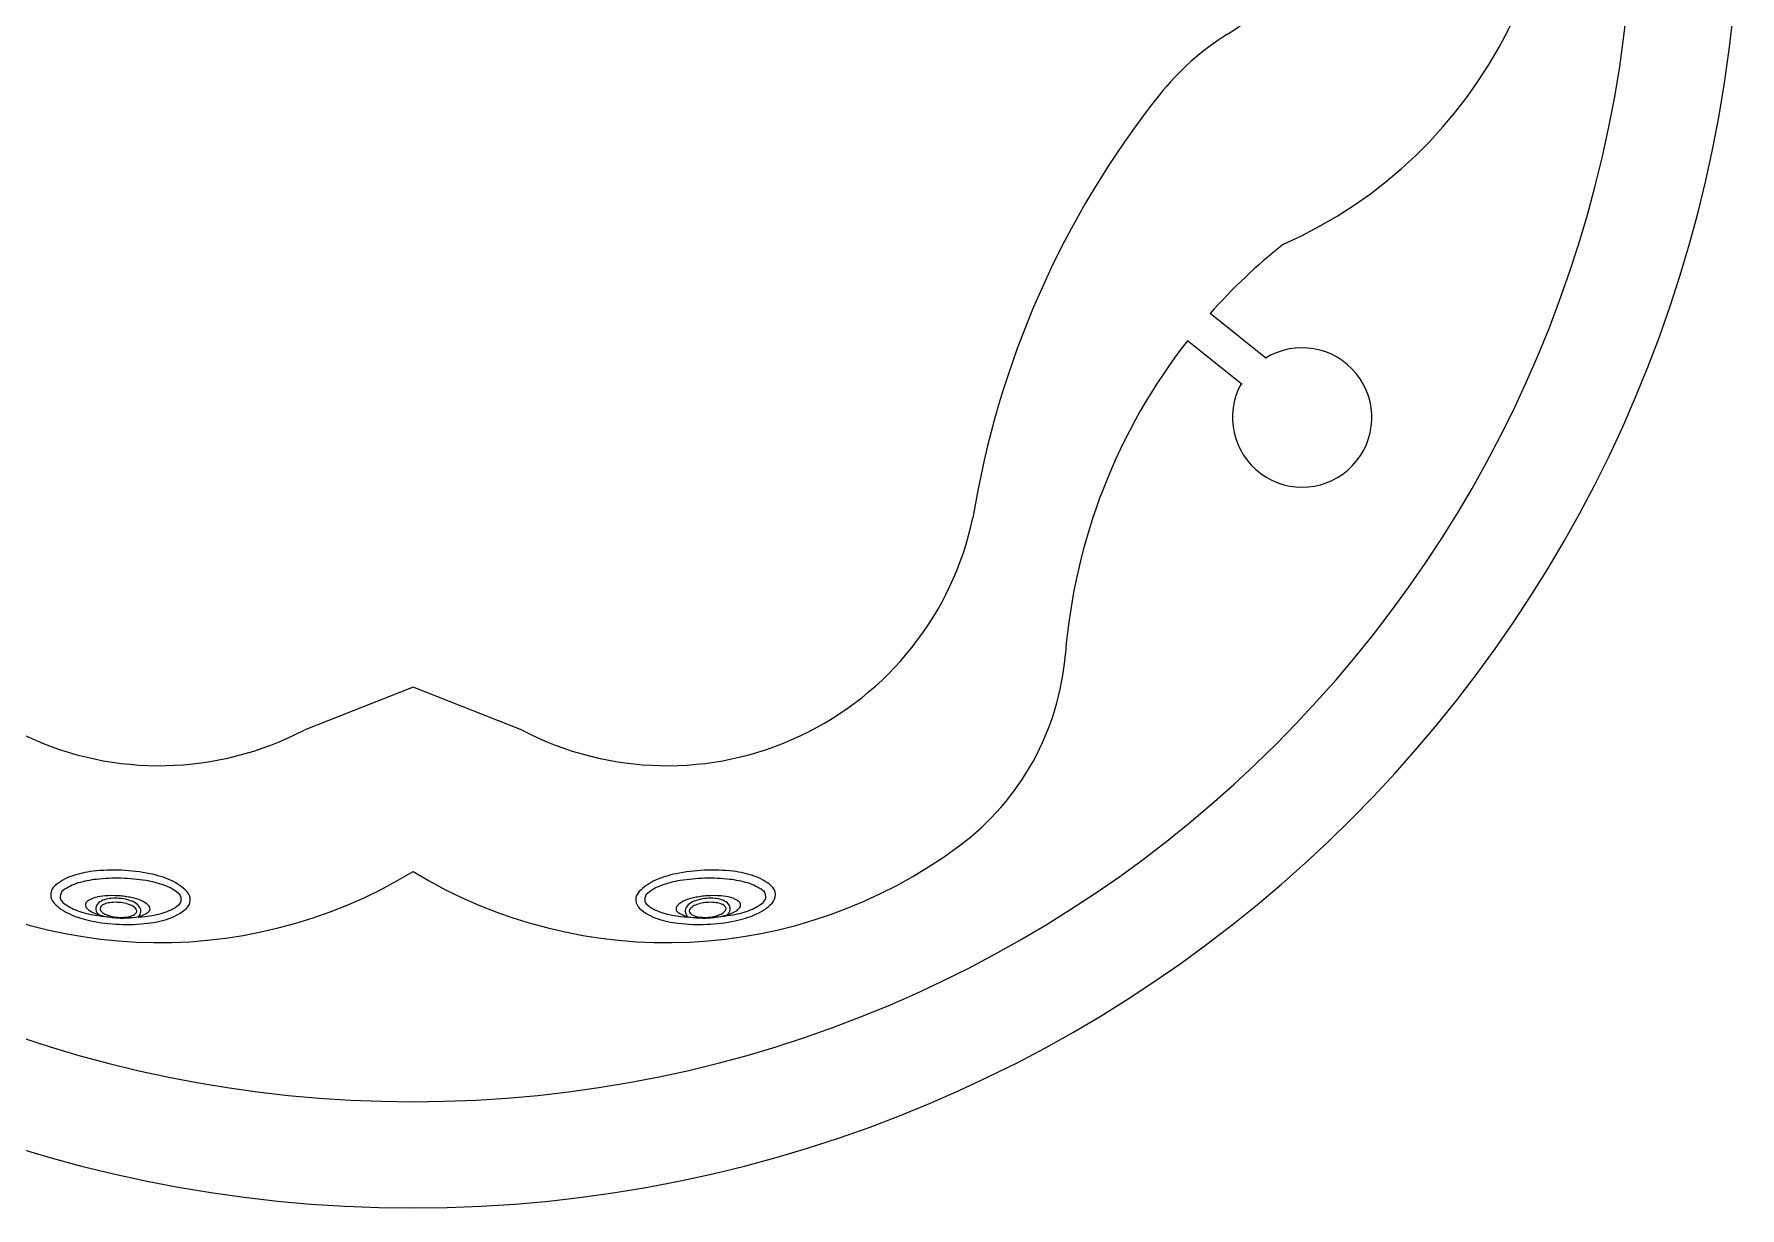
# Model space of a CAD drawing. Header units: metres. Extents: x -0.75 to 0.75, y 0 to 1.5.
# Drawn here: x -0.214 to 0.75, y 0 to 0.663 of the extents above; entities that cross this region are included whole.
import ezdxf

# ---------------------------------------------------------------- set-up
doc = ezdxf.new("R2010")
doc.units = ezdxf.units.M
for name, color, linetype in [('Accesories', 7, 'Continuous'), ('EXTERIOR', 250, 'Continuous'), ('Inner 1', 5, 'Continuous'), ('Inner 2', 150, 'Continuous'), ('Inner 3', 140, 'Continuous')]:
    doc.layers.add(name, color=color, linetype=linetype)

msp = doc.modelspace()

# ---------------------------------------------------------------- linework, layer by layer
at = {"layer": 'Accesories'}
for centre, radius, start, end in [((-0.18339, 0.15972), 0.02934, 108.72708, 130.63726), ((-0.1815, 0.15744), 0.02726, 106.46659, 126.50865), ((-0.17413, 0.13241), 0.05818, 96.66443, 108.72708), ((-0.17271, 0.1277), 0.05827, 96.19011, 106.46659), ((-0.16908, 0.08923), 0.10165, 87.54584, 96.66443), ((-0.16757, 0.08033), 0.10592, 88.57262, 96.19011), ((-0.16757, 0.08033), 0.10592, 80.95513, 88.57262), ((-0.16908, 0.08923), 0.10165, 78.42725, 87.54584), ((-0.16008, 0.12739), 0.05827, 70.67865, 80.95513), ((-0.16036, 0.13182), 0.05818, 66.3646, 78.42725), ((-0.1488, 0.15824), 0.02934, 44.45442, 66.3646), ((0.1488, 0.15824), 0.02934, 113.6354, 135.54558), ((0.16036, 0.13182), 0.05818, 101.57275, 113.6354), ((0.16008, 0.12739), 0.05827, 99.04487, 109.32135), ((0.16908, 0.08923), 0.10165, 92.45416, 101.57275), ((0.16757, 0.08033), 0.10592, 91.42738, 99.04487), ((0.16908, 0.08923), 0.10165, 83.33557, 92.45416), ((0.16757, 0.08033), 0.10592, 83.80989, 91.42738), ((0.17271, 0.1277), 0.05827, 73.53341, 83.80989), ((0.17413, 0.13241), 0.05818, 71.27292, 83.33557), ((0.1815, 0.15744), 0.02726, 53.49135, 73.53341), ((0.18339, 0.15972), 0.02934, 49.36274, 71.27292), ((-0.19814, 0.17691), 0.00669, 130.63726, 177.54584), ((-0.19814, 0.17691), 0.00669, 177.54584, 224.45442), ((-0.19517, 0.17591), 0.00428, 126.50865, 178.57262), ((-0.19517, 0.17591), 0.00428, 178.57262, 230.63659), ((-0.17585, 0.16161), 0.01422, 105.07726, 125.70616), ((-0.1718, 0.14657), 0.0298, 94.29163, 105.07726), ((-0.17136, 0.16461), 0.00997, 107.43049, 129.66716), ((-0.16919, 0.15767), 0.01725, 94.99124, 107.43049), ((-0.17001, 0.12284), 0.0536, 86.25535, 94.29163), ((-0.16824, 0.1468), 0.02817, 85.54366, 94.99124), ((-0.17001, 0.12284), 0.0536, 78.21908, 86.25535), ((-0.16824, 0.1468), 0.02817, 76.09608, 85.54366), ((-0.16561, 0.15739), 0.01725, 63.65683, 76.09608), ((-0.16515, 0.14614), 0.0298, 67.43345, 78.21908), ((-0.15918, 0.16052), 0.01422, 46.80455, 67.43345), ((-0.14982, 0.15665), 0.02726, 50.63659, 70.67865), ((-0.13525, 0.17441), 0.00428, 306.50865, 358.57262), ((-0.13525, 0.17441), 0.00428, 358.57262, 50.63659), ((-0.13263, 0.1741), 0.00669, 310.63726, 357.54584), ((-0.13263, 0.1741), 0.00669, 357.54584, 44.45442), ((0.13263, 0.1741), 0.00669, 135.54558, 182.45416), ((0.13263, 0.1741), 0.00669, 182.45416, 229.36274), ((0.13525, 0.17441), 0.00428, 129.36341, 181.42738), ((0.13525, 0.17441), 0.00428, 181.42738, 233.49135), ((0.14982, 0.15665), 0.02726, 109.32135, 129.36341), ((0.15918, 0.16052), 0.01422, 112.56655, 133.19545), ((0.16515, 0.14614), 0.0298, 101.78092, 112.56655), ((0.16561, 0.15739), 0.01725, 103.90392, 116.34317), ((0.17001, 0.12284), 0.0536, 93.74465, 101.78092), ((0.16824, 0.1468), 0.02817, 94.45634, 103.90392), ((0.16824, 0.1468), 0.02817, 85.00876, 94.45634), ((0.17001, 0.12284), 0.0536, 85.70837, 93.74465), ((0.16919, 0.15767), 0.01725, 72.56951, 85.00876), ((0.1718, 0.14657), 0.0298, 74.92274, 85.70837), ((0.17136, 0.16461), 0.00997, 50.33284, 72.56951), ((0.17585, 0.16161), 0.01422, 54.29384, 74.92274), ((0.19517, 0.17591), 0.00428, 1.42738, 53.49135), ((0.19517, 0.17591), 0.00428, 309.36341, 1.42738), ((0.19814, 0.17691), 0.00669, 2.45416, 49.36274), ((0.19814, 0.17691), 0.00669, 315.54558, 2.45416), ((-0.18197, 0.19277), 0.02934, 224.45442, 246.3646), ((-0.1806, 0.19367), 0.02726, 230.63659, 250.67865), ((-0.17041, 0.21919), 0.05818, 246.3646, 258.42725), ((-0.17034, 0.22293), 0.05827, 250.67865, 260.95513), ((-0.18269, 0.17113), 0.0025, 176.25535, 226.80455), ((-0.18269, 0.17113), 0.0025, 125.70616, 176.25535), ((-0.17467, 0.17967), 0.01422, 226.80455, 247.43345), ((-0.16869, 0.19406), 0.0298, 247.43345, 258.21908), ((-0.16285, 0.26999), 0.10592, 260.95513, 268.57262), ((-0.17506, 0.16907), 0.00419, 175.54366, 221.42016), ((-0.17506, 0.16907), 0.00419, 129.66716, 175.54366), ((-0.17072, 0.1729), 0.00997, 221.42016, 232.41409), ((-0.17506, 0.16907), 0.00188, 175.54366, 221.42016), ((-0.17506, 0.16907), 0.00188, 129.66716, 175.54366), ((-0.17072, 0.1729), 0.00767, 221.42016, 243.65683), ((-0.17136, 0.16461), 0.00767, 107.43049, 129.66716), ((-0.16383, 0.21736), 0.0536, 258.21908, 266.25535), ((-0.16749, 0.17942), 0.01494, 243.65683, 256.09608), ((-0.16919, 0.15767), 0.01494, 94.99124, 107.43049), ((-0.16487, 0.19002), 0.02586, 256.09608, 265.54366), ((-0.16824, 0.1468), 0.02586, 85.54366, 94.99124), ((-0.16487, 0.19002), 0.02586, 265.54366, 274.99124), ((-0.16824, 0.1468), 0.02586, 76.09608, 85.54366), ((-0.16285, 0.26999), 0.10592, 268.57262, 276.19011), ((-0.16392, 0.17914), 0.01494, 274.99124, 287.43049), ((-0.16561, 0.15739), 0.01494, 63.65683, 76.09608), ((-0.16205, 0.19362), 0.0298, 274.29163, 285.07726), ((-0.16174, 0.1722), 0.00767, 287.43049, 309.66716), ((-0.16238, 0.16391), 0.00767, 41.42016, 63.65683), ((-0.16238, 0.16391), 0.00997, 41.42016, 63.65683), ((-0.15804, 0.16774), 0.00188, 309.66716, 355.54366), ((-0.15804, 0.16774), 0.00188, 355.54366, 41.42016), ((-0.16174, 0.1722), 0.00997, 307.79859, 309.66716), ((-0.15804, 0.16774), 0.00419, 309.66716, 355.54366), ((-0.15804, 0.16774), 0.00419, 355.54366, 41.42016), ((-0.158, 0.17858), 0.01422, 285.07726, 305.70616), ((-0.15771, 0.22262), 0.05827, 276.19011, 286.46659), ((-0.15116, 0.16907), 0.0025, 305.70616, 356.25535), ((-0.15116, 0.16907), 0.0025, 356.25535, 46.80455), ((-0.14892, 0.19288), 0.02726, 286.46659, 306.50865), ((-0.14738, 0.19129), 0.02934, 288.72708, 310.63726), ((0.14738, 0.19129), 0.02934, 229.36274, 251.27292), ((0.14892, 0.19288), 0.02726, 233.49135, 253.53341), ((0.15771, 0.22262), 0.05827, 253.53341, 263.80989), ((0.15116, 0.16907), 0.0025, 133.19545, 183.74465), ((0.15116, 0.16907), 0.0025, 183.74465, 234.29384), ((0.158, 0.17858), 0.01422, 234.29384, 254.92274), ((0.16285, 0.26999), 0.10592, 263.80989, 271.42738), ((0.15804, 0.16774), 0.00419, 138.57984, 184.45634), ((0.15804, 0.16774), 0.00419, 184.45634, 230.33284), ((0.16205, 0.19362), 0.0298, 254.92274, 265.70837), ((0.16238, 0.16391), 0.00997, 116.34317, 138.57984), ((0.16174, 0.1722), 0.00997, 230.33284, 232.20141), ((0.15804, 0.16774), 0.00188, 138.57984, 184.45634), ((0.15804, 0.16774), 0.00188, 184.45634, 230.33284), ((0.16238, 0.16391), 0.00767, 116.34317, 138.57984), ((0.16174, 0.1722), 0.00767, 230.33284, 252.56951), ((0.16561, 0.15739), 0.01494, 103.90392, 116.34317), ((0.16392, 0.17914), 0.01494, 252.56951, 265.00876), ((0.16824, 0.1468), 0.02586, 94.45634, 103.90392), ((0.16487, 0.19002), 0.02586, 265.00876, 274.45634), ((0.16285, 0.26999), 0.10592, 271.42738, 279.04487), ((0.16824, 0.1468), 0.02586, 85.00876, 94.45634), ((0.16487, 0.19002), 0.02586, 274.45634, 283.90392), ((0.16383, 0.21736), 0.0536, 273.74465, 281.78092), ((0.16919, 0.15767), 0.01494, 72.56951, 85.00876), ((0.16749, 0.17942), 0.01494, 283.90392, 296.34317), ((0.17136, 0.16461), 0.00767, 50.33284, 72.56951), ((0.17072, 0.1729), 0.00767, 296.34317, 318.57984), ((0.16869, 0.19406), 0.0298, 281.78092, 292.56655), ((0.17506, 0.16907), 0.00188, 4.45634, 50.33284), ((0.17506, 0.16907), 0.00188, 318.57984, 4.45634), ((0.17072, 0.1729), 0.00997, 307.58591, 318.57984), ((0.17506, 0.16907), 0.00419, 4.45634, 50.33284), ((0.17506, 0.16907), 0.00419, 318.57984, 4.45634), ((0.17034, 0.22293), 0.05827, 279.04487, 289.32135), ((0.17467, 0.17967), 0.01422, 292.56655, 313.19545), ((0.17041, 0.21919), 0.05818, 281.57275, 293.6354), ((0.18269, 0.17113), 0.0025, 3.74465, 54.29384), ((0.18269, 0.17113), 0.0025, 313.19545, 3.74465), ((0.1806, 0.19367), 0.02726, 289.32135, 309.36341), ((0.18197, 0.19277), 0.02934, 293.6354, 315.54558), ((-0.16169, 0.26178), 0.10165, 258.42725, 267.54584), ((-0.16383, 0.21736), 0.0536, 266.25535, 274.29163), ((-0.16169, 0.26178), 0.10165, 267.54584, 276.66443), ((-0.15664, 0.2186), 0.05818, 276.66443, 288.72708), ((0.15664, 0.2186), 0.05818, 251.27292, 263.33557), ((0.16169, 0.26178), 0.10165, 263.33557, 272.45416), ((0.16383, 0.21736), 0.0536, 265.70837, 273.74465), ((0.16169, 0.26178), 0.10165, 272.45416, 281.57275)]:
    msp.add_arc(centre, radius, start, end, dxfattribs=at)
at = {"layer": 'EXTERIOR'}
for points in [[(0, 1.5, 1), (0, 0, 1)], [(0, 0, 1), (0, 1.5, 1)]]:
    msp.add_lwpolyline(points, format="xyb", dxfattribs=at)
at = {"layer": 'Inner 1'}
for points in [[(0, 1.44, 1), (0, 0.06, 1)], [(0, 0.06, 1), (0, 1.44, 1)]]:
    msp.add_lwpolyline(points, format="xyb", dxfattribs=at)
at = {"layer": 'Inner 2'}
for p, q in [((0.48196, 0.48013), (0.45053, 0.50533)), ((0.46865, 0.46524), (0.43777, 0.49))]:
    msp.add_line(p, q, dxfattribs=at)
for centre, radius, start, end in [((0.38687, 0.78201), 0.25969, 293.80717, 12.90267), ((0.69721, 0.28685), 0.32951, 128.58563, 138.46903), ((0.69721, 0.28685), 0.32951, 141.93815, 175.44763), ((0.50256, 0.44664), 0.03938, 151.07759, 121.62989), ((0.21921, 0.32491), 0.15, 306.63303, 355.44763), ((-0.14355, 0.42666), 0.27679, 233.36697, 301.23961), ((0.14355, 0.42666), 0.27679, 238.76039, 306.63303)]:
    msp.add_arc(centre, radius, start, end, dxfattribs=at)
at = {"layer": 'Inner 3'}
for p, q in [((0.00006, 0.29429), (-0.06161, 0.27)), ((0.06161, 0.27), (0.00006, 0.29429))]:
    msp.add_line(p, q, dxfattribs=at)
for centre, radius, start, end in [((0.38687, 0.78201), 0.13969, 301.77049, 13.97678), ((0.5394, 0.53573), 0.15, 121.77049, 141.59838), ((0.82752, 0.30736), 0.51765, 141.59838, 170.81351), ((-0.14355, 0.42666), 0.17679, 191.96806, 297.61049), ((0.14355, 0.42666), 0.17679, 242.38951, 348.03194)]:
    msp.add_arc(centre, radius, start, end, dxfattribs=at)

doc.saveas('drawing.dxf')
